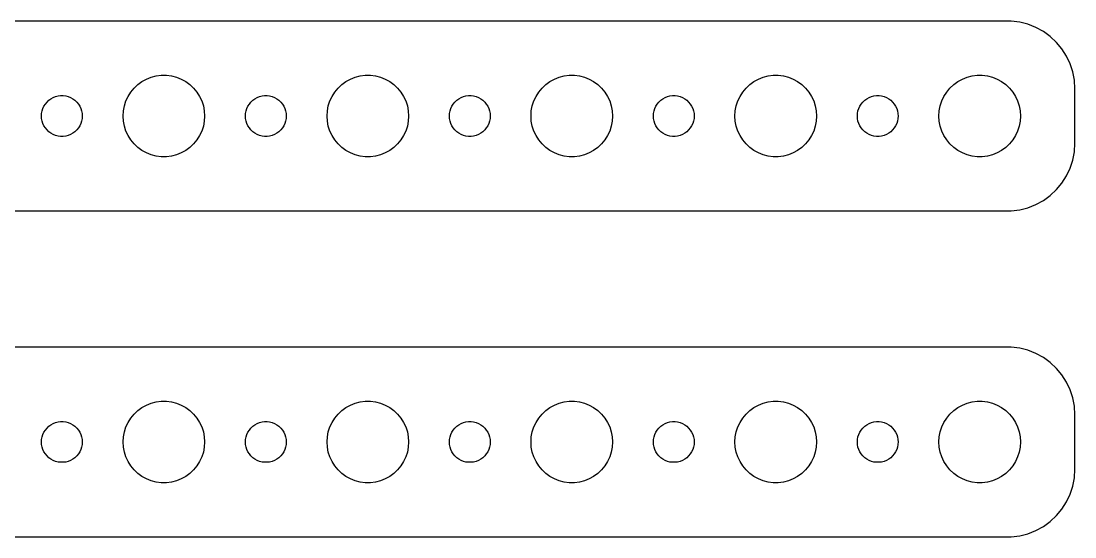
# Model space of a CAD drawing. Header units: metres. Extents: x -150 to 150, y 65 to 151.
# Drawn here: x 72 to 149.5, y 65 to 103 of the extents above; entities that cross this region are included whole.
import ezdxf

# ---------------------------------------------------------------- set-up
doc = ezdxf.new("R2010")
doc.units = ezdxf.units.M

msp = doc.modelspace()

# ---------------------------------------------------------------- linework, layer by layer
for p, q in [((144.814, 102.99), (-144.814, 102.99)), ((145.437, 102.911), (144.814, 102.99)), ((146.045, 102.755), (145.437, 102.911)), ((146.629, 102.524), (146.045, 102.755)), ((147.179, 102.222), (146.629, 102.524)), ((147.687, 101.853), (147.179, 102.222)), ((148.145, 101.423), (147.687, 101.853)), ((148.545, 100.939), (148.145, 101.423)), ((148.882, 100.409), (148.545, 100.939)), ((149.149, 99.8406), (148.882, 100.409)), ((149.343, 99.2434), (149.149, 99.8406)), ((149.461, 98.6267), (149.343, 99.2434)), ((80.5877, 98.3115), (80.8925, 98.533)), ((80.8925, 98.533), (81.2227, 98.7145)), ((81.2227, 98.7145), (81.573, 98.8532)), ((81.573, 98.8532), (81.9379, 98.9469)), ((81.9379, 98.9469), (82.3116, 98.9941)), ((82.3116, 98.9941), (82.6884, 98.9941)), ((82.6884, 98.9941), (83.0621, 98.9469)), ((83.0621, 98.9469), (83.427, 98.8532)), ((83.427, 98.8532), (83.7773, 98.7145)), ((83.7773, 98.7145), (84.1075, 98.533)), ((84.1075, 98.533), (84.4123, 98.3115)), ((95.5877, 98.3115), (95.8925, 98.533)), ((95.8925, 98.533), (96.2227, 98.7145)), ((96.2227, 98.7145), (96.573, 98.8532)), ((96.573, 98.8532), (96.9379, 98.9469)), ((96.9379, 98.9469), (97.3116, 98.9941)), ((97.3116, 98.9941), (97.6884, 98.9941)), ((97.6884, 98.9941), (98.0621, 98.9469)), ((98.0621, 98.9469), (98.427, 98.8532)), ((98.427, 98.8532), (98.7773, 98.7145)), ((98.7773, 98.7145), (99.1075, 98.533)), ((99.1075, 98.533), (99.4123, 98.3115)), ((110.588, 98.3115), (110.893, 98.533)), ((110.893, 98.533), (111.223, 98.7145)), ((111.223, 98.7145), (111.573, 98.8532)), ((111.573, 98.8532), (111.938, 98.9469)), ((111.938, 98.9469), (112.312, 98.9941)), ((112.312, 98.9941), (112.688, 98.9941)), ((112.688, 98.9941), (113.062, 98.9469)), ((113.062, 98.9469), (113.427, 98.8532)), ((113.427, 98.8532), (113.777, 98.7145)), ((113.777, 98.7145), (114.107, 98.533)), ((114.107, 98.533), (114.412, 98.3115)), ((125.588, 98.3115), (125.893, 98.533)), ((125.893, 98.533), (126.223, 98.7145)), ((126.223, 98.7145), (126.573, 98.8532)), ((126.573, 98.8532), (126.938, 98.9469)), ((126.938, 98.9469), (127.312, 98.9941)), ((127.312, 98.9941), (127.688, 98.9941)), ((127.688, 98.9941), (128.062, 98.9469)), ((128.062, 98.9469), (128.427, 98.8532)), ((128.427, 98.8532), (128.777, 98.7145)), ((128.777, 98.7145), (129.107, 98.533)), ((129.107, 98.533), (129.412, 98.3115)), ((140.588, 98.3115), (140.893, 98.533)), ((140.893, 98.533), (141.223, 98.7145)), ((141.223, 98.7145), (141.573, 98.8532)), ((141.573, 98.8532), (141.938, 98.9469)), ((141.938, 98.9469), (142.312, 98.9941)), ((142.312, 98.9941), (142.688, 98.9941)), ((142.688, 98.9941), (143.062, 98.9469)), ((143.062, 98.9469), (143.427, 98.8532)), ((143.427, 98.8532), (143.777, 98.7145)), ((143.777, 98.7145), (144.107, 98.533)), ((144.107, 98.533), (144.412, 98.3115)), ((149.5, 98), (149.461, 98.6267)), ((79.8711, 97.4453), (80.073, 97.7634)), ((80.073, 97.7634), (80.3131, 98.0536)), ((80.3131, 98.0536), (80.5877, 98.3115)), ((84.4123, 98.3115), (84.6869, 98.0536)), ((84.6869, 98.0536), (84.927, 97.7634)), ((84.927, 97.7634), (85.1289, 97.4453)), ((94.8711, 97.4453), (95.073, 97.7634)), ((95.073, 97.7634), (95.3131, 98.0536)), ((95.3131, 98.0536), (95.5877, 98.3115)), ((99.4123, 98.3115), (99.6869, 98.0536)), ((99.6869, 98.0536), (99.927, 97.7634)), ((99.927, 97.7634), (100.129, 97.4453)), ((109.871, 97.4453), (110.073, 97.7634)), ((110.073, 97.7634), (110.313, 98.0536)), ((110.313, 98.0536), (110.588, 98.3115)), ((114.412, 98.3115), (114.687, 98.0536)), ((114.687, 98.0536), (114.927, 97.7634)), ((114.927, 97.7634), (115.129, 97.4453)), ((124.871, 97.4453), (125.073, 97.7634)), ((125.073, 97.7634), (125.313, 98.0536)), ((125.313, 98.0536), (125.588, 98.3115)), ((129.412, 98.3115), (129.687, 98.0536)), ((129.687, 98.0536), (129.927, 97.7634)), ((129.927, 97.7634), (130.129, 97.4453)), ((139.871, 97.4453), (140.073, 97.7634)), ((140.073, 97.7634), (140.313, 98.0536)), ((140.313, 98.0536), (140.588, 98.3115)), ((144.412, 98.3115), (144.687, 98.0536)), ((144.687, 98.0536), (144.927, 97.7634)), ((144.927, 97.7634), (145.129, 97.4453)), ((149.5, 94), (149.5, 98)), ((73.6855, 96.7226), (73.7865, 96.8817)), ((73.7865, 96.8817), (73.9065, 97.0268)), ((73.9065, 97.0268), (74.0439, 97.1558)), ((74.0439, 97.1558), (74.1963, 97.2665)), ((74.1963, 97.2665), (74.3613, 97.3572)), ((74.3613, 97.3572), (74.5365, 97.4266)), ((74.5365, 97.4266), (74.7189, 97.4734)), ((74.7189, 97.4734), (74.9058, 97.497)), ((74.9058, 97.497), (75.0942, 97.497)), ((75.0942, 97.497), (75.2811, 97.4734)), ((75.2811, 97.4734), (75.4635, 97.4266)), ((75.4635, 97.4266), (75.6387, 97.3572)), ((75.6387, 97.3572), (75.8037, 97.2665)), ((75.8037, 97.2665), (75.9561, 97.1558)), ((75.9561, 97.1558), (76.0934, 97.0268)), ((76.0934, 97.0268), (76.2135, 96.8817)), ((76.2135, 96.8817), (76.3145, 96.7226)), ((79.5943, 96.7461), (79.7107, 97.1044)), ((79.7107, 97.1044), (79.8711, 97.4453)), ((85.1289, 97.4453), (85.2893, 97.1044)), ((85.2893, 97.1044), (85.4057, 96.7461)), ((88.6855, 96.7226), (88.7865, 96.8817)), ((88.7865, 96.8817), (88.9065, 97.0268)), ((88.9065, 97.0268), (89.0439, 97.1558)), ((89.0439, 97.1558), (89.1963, 97.2665)), ((89.1963, 97.2665), (89.3613, 97.3572)), ((89.3613, 97.3572), (89.5365, 97.4266)), ((89.5365, 97.4266), (89.7189, 97.4734)), ((89.7189, 97.4734), (89.9058, 97.497)), ((89.9058, 97.497), (90.0942, 97.497)), ((90.0942, 97.497), (90.2811, 97.4734)), ((90.2811, 97.4734), (90.4635, 97.4266)), ((90.4635, 97.4266), (90.6387, 97.3572)), ((90.6387, 97.3572), (90.8037, 97.2665)), ((90.8037, 97.2665), (90.9561, 97.1558)), ((90.9561, 97.1558), (91.0934, 97.0268)), ((91.0934, 97.0268), (91.2135, 96.8817)), ((91.2135, 96.8817), (91.3145, 96.7226)), ((94.5943, 96.7461), (94.7107, 97.1044)), ((94.7107, 97.1044), (94.8711, 97.4453)), ((100.129, 97.4453), (100.289, 97.1044)), ((100.289, 97.1044), (100.406, 96.7461)), ((103.686, 96.7226), (103.786, 96.8817)), ((103.786, 96.8817), (103.907, 97.0268)), ((103.907, 97.0268), (104.044, 97.1558)), ((104.044, 97.1558), (104.196, 97.2665)), ((104.196, 97.2665), (104.361, 97.3572)), ((104.361, 97.3572), (104.536, 97.4266)), ((104.536, 97.4266), (104.719, 97.4734)), ((104.719, 97.4734), (104.906, 97.497)), ((104.906, 97.497), (105.094, 97.497)), ((105.094, 97.497), (105.281, 97.4734)), ((105.281, 97.4734), (105.464, 97.4266)), ((105.464, 97.4266), (105.639, 97.3572)), ((105.639, 97.3572), (105.804, 97.2665)), ((105.804, 97.2665), (105.956, 97.1558)), ((105.956, 97.1558), (106.093, 97.0268)), ((106.093, 97.0268), (106.214, 96.8817)), ((106.214, 96.8817), (106.314, 96.7226)), ((109.594, 96.7461), (109.711, 97.1044)), ((109.711, 97.1044), (109.871, 97.4453)), ((115.129, 97.4453), (115.289, 97.1044)), ((115.289, 97.1044), (115.406, 96.7461)), ((118.686, 96.7226), (118.786, 96.8817)), ((118.786, 96.8817), (118.907, 97.0268)), ((118.907, 97.0268), (119.044, 97.1558)), ((119.044, 97.1558), (119.196, 97.2665)), ((119.196, 97.2665), (119.361, 97.3572)), ((119.361, 97.3572), (119.536, 97.4266)), ((119.536, 97.4266), (119.719, 97.4734)), ((119.719, 97.4734), (119.906, 97.497)), ((119.906, 97.497), (120.094, 97.497)), ((120.094, 97.497), (120.281, 97.4734)), ((120.281, 97.4734), (120.464, 97.4266)), ((120.464, 97.4266), (120.639, 97.3572)), ((120.639, 97.3572), (120.804, 97.2665)), ((120.804, 97.2665), (120.956, 97.1558)), ((120.956, 97.1558), (121.093, 97.0268)), ((121.093, 97.0268), (121.214, 96.8817)), ((121.214, 96.8817), (121.314, 96.7226)), ((124.594, 96.7461), (124.711, 97.1044)), ((124.711, 97.1044), (124.871, 97.4453)), ((130.129, 97.4453), (130.289, 97.1044)), ((130.289, 97.1044), (130.406, 96.7461)), ((133.686, 96.7226), (133.786, 96.8817)), ((133.786, 96.8817), (133.907, 97.0268)), ((133.907, 97.0268), (134.044, 97.1558)), ((134.044, 97.1558), (134.196, 97.2665)), ((134.196, 97.2665), (134.361, 97.3572)), ((134.361, 97.3572), (134.536, 97.4266)), ((134.536, 97.4266), (134.719, 97.4734)), ((134.719, 97.4734), (134.906, 97.497)), ((134.906, 97.497), (135.094, 97.497)), ((135.094, 97.497), (135.281, 97.4734)), ((135.281, 97.4734), (135.464, 97.4266)), ((135.464, 97.4266), (135.639, 97.3572)), ((135.639, 97.3572), (135.804, 97.2665)), ((135.804, 97.2665), (135.956, 97.1558)), ((135.956, 97.1558), (136.093, 97.0268)), ((136.093, 97.0268), (136.214, 96.8817)), ((136.214, 96.8817), (136.314, 96.7226)), ((139.594, 96.7461), (139.711, 97.1044)), ((139.711, 97.1044), (139.871, 97.4453)), ((145.129, 97.4453), (145.289, 97.1044)), ((145.289, 97.1044), (145.406, 96.7461)), ((73.5, 96), (73.5118, 96.188)), ((73.5118, 96.188), (73.5471, 96.373)), ((73.5471, 96.373), (73.6053, 96.5522)), ((73.6053, 96.5522), (73.6855, 96.7226)), ((76.3145, 96.7226), (76.3947, 96.5522)), ((76.3947, 96.5522), (76.4529, 96.373)), ((76.4529, 96.373), (76.4882, 96.188)), ((76.4882, 96.188), (76.5, 96)), ((79.5, 96), (79.5237, 96.376)), ((79.5237, 96.376), (79.5943, 96.7461)), ((85.4057, 96.7461), (85.4763, 96.376)), ((85.4763, 96.376), (85.5, 96)), ((88.5, 96), (88.5118, 96.188)), ((88.5118, 96.188), (88.5471, 96.373)), ((88.5471, 96.373), (88.6053, 96.5522)), ((88.6053, 96.5522), (88.6855, 96.7226)), ((91.3145, 96.7226), (91.3947, 96.5522)), ((91.3947, 96.5522), (91.4529, 96.373)), ((91.4529, 96.373), (91.4882, 96.188)), ((91.4882, 96.188), (91.5, 96)), ((94.5, 96), (94.5237, 96.376)), ((94.5237, 96.376), (94.5943, 96.7461)), ((100.406, 96.7461), (100.476, 96.376)), ((100.476, 96.376), (100.5, 96)), ((103.5, 96), (103.512, 96.188)), ((103.512, 96.188), (103.547, 96.373)), ((103.547, 96.373), (103.605, 96.5522)), ((103.605, 96.5522), (103.686, 96.7226)), ((106.314, 96.7226), (106.395, 96.5522)), ((106.395, 96.5522), (106.453, 96.373)), ((106.453, 96.373), (106.488, 96.188)), ((106.488, 96.188), (106.5, 96)), ((109.5, 96), (109.524, 96.376)), ((109.524, 96.376), (109.594, 96.7461)), ((115.406, 96.7461), (115.476, 96.376)), ((115.476, 96.376), (115.5, 96)), ((118.5, 96), (118.512, 96.188)), ((118.512, 96.188), (118.547, 96.373)), ((118.547, 96.373), (118.605, 96.5522)), ((118.605, 96.5522), (118.686, 96.7226)), ((121.314, 96.7226), (121.395, 96.5522)), ((121.395, 96.5522), (121.453, 96.373)), ((121.453, 96.373), (121.488, 96.188)), ((121.488, 96.188), (121.5, 96)), ((124.5, 96), (124.524, 96.376)), ((124.524, 96.376), (124.594, 96.7461)), ((130.406, 96.7461), (130.476, 96.376)), ((130.476, 96.376), (130.5, 96)), ((133.5, 96), (133.512, 96.188)), ((133.512, 96.188), (133.547, 96.373)), ((133.547, 96.373), (133.605, 96.5522)), ((133.605, 96.5522), (133.686, 96.7226)), ((136.314, 96.7226), (136.395, 96.5522)), ((136.395, 96.5522), (136.453, 96.373)), ((136.453, 96.373), (136.488, 96.188)), ((136.488, 96.188), (136.5, 96)), ((139.5, 96), (139.524, 96.376)), ((139.524, 96.376), (139.594, 96.7461)), ((145.406, 96.7461), (145.476, 96.376)), ((145.476, 96.376), (145.5, 96)), ((73.5118, 95.812), (73.5, 96)), ((73.5471, 95.627), (73.5118, 95.812)), ((73.6053, 95.4478), (73.5471, 95.627)), ((73.6855, 95.2774), (73.6053, 95.4478)), ((76.3947, 95.4478), (76.3145, 95.2774)), ((76.4529, 95.627), (76.3947, 95.4478)), ((76.4882, 95.812), (76.4529, 95.627)), ((76.5, 96), (76.4882, 95.812)), ((79.5237, 95.624), (79.5, 96)), ((79.5943, 95.2539), (79.5237, 95.624)), ((85.4763, 95.624), (85.4057, 95.2539)), ((85.5, 96), (85.4763, 95.624)), ((88.5118, 95.812), (88.5, 96)), ((88.5471, 95.627), (88.5118, 95.812)), ((88.6053, 95.4478), (88.5471, 95.627)), ((88.6855, 95.2774), (88.6053, 95.4478)), ((91.3947, 95.4478), (91.3145, 95.2774)), ((91.4529, 95.627), (91.3947, 95.4478)), ((91.4882, 95.812), (91.4529, 95.627)), ((91.5, 96), (91.4882, 95.812)), ((94.5237, 95.624), (94.5, 96)), ((94.5943, 95.2539), (94.5237, 95.624)), ((100.476, 95.624), (100.406, 95.2539)), ((100.5, 96), (100.476, 95.624)), ((103.512, 95.812), (103.5, 96)), ((103.547, 95.627), (103.512, 95.812)), ((103.605, 95.4478), (103.547, 95.627)), ((103.686, 95.2774), (103.605, 95.4478)), ((106.395, 95.4478), (106.314, 95.2774)), ((106.453, 95.627), (106.395, 95.4478)), ((106.488, 95.812), (106.453, 95.627)), ((106.5, 96), (106.488, 95.812)), ((109.524, 95.624), (109.5, 96)), ((109.594, 95.2539), (109.524, 95.624)), ((115.476, 95.624), (115.406, 95.2539)), ((115.5, 96), (115.476, 95.624)), ((118.512, 95.812), (118.5, 96)), ((118.547, 95.627), (118.512, 95.812)), ((118.605, 95.4478), (118.547, 95.627)), ((118.686, 95.2774), (118.605, 95.4478)), ((121.395, 95.4478), (121.314, 95.2774)), ((121.453, 95.627), (121.395, 95.4478)), ((121.488, 95.812), (121.453, 95.627)), ((121.5, 96), (121.488, 95.812)), ((124.524, 95.624), (124.5, 96)), ((124.594, 95.2539), (124.524, 95.624)), ((130.476, 95.624), (130.406, 95.2539)), ((130.5, 96), (130.476, 95.624)), ((133.512, 95.812), (133.5, 96)), ((133.547, 95.627), (133.512, 95.812)), ((133.605, 95.4478), (133.547, 95.627)), ((133.686, 95.2774), (133.605, 95.4478)), ((136.395, 95.4478), (136.314, 95.2774)), ((136.453, 95.627), (136.395, 95.4478)), ((136.488, 95.812), (136.453, 95.627)), ((136.5, 96), (136.488, 95.812)), ((139.524, 95.624), (139.5, 96)), ((139.594, 95.2539), (139.524, 95.624)), ((145.476, 95.624), (145.406, 95.2539)), ((145.5, 96), (145.476, 95.624)), ((73.7865, 95.1183), (73.6855, 95.2774)), ((73.9065, 94.9732), (73.7865, 95.1183)), ((74.0439, 94.8442), (73.9065, 94.9732)), ((74.1963, 94.7335), (74.0439, 94.8442)), ((74.3613, 94.6428), (74.1963, 94.7335)), ((74.5365, 94.5734), (74.3613, 94.6428)), ((74.7189, 94.5266), (74.5365, 94.5734)), ((75.4635, 94.5734), (75.2811, 94.5266)), ((75.6387, 94.6428), (75.4635, 94.5734)), ((75.8037, 94.7335), (75.6387, 94.6428)), ((75.9561, 94.8442), (75.8037, 94.7335)), ((76.0934, 94.9732), (75.9561, 94.8442)), ((76.2135, 95.1183), (76.0934, 94.9732)), ((76.3145, 95.2774), (76.2135, 95.1183)), ((79.7107, 94.8956), (79.5943, 95.2539)), ((79.8711, 94.5547), (79.7107, 94.8956)), ((80.073, 94.2366), (79.8711, 94.5547)), ((85.1289, 94.5547), (84.927, 94.2366)), ((85.2893, 94.8956), (85.1289, 94.5547)), ((85.4057, 95.2539), (85.2893, 94.8956)), ((88.7865, 95.1183), (88.6855, 95.2774)), ((88.9065, 94.9732), (88.7865, 95.1183)), ((89.0439, 94.8442), (88.9065, 94.9732)), ((89.1963, 94.7335), (89.0439, 94.8442)), ((89.3613, 94.6428), (89.1963, 94.7335)), ((89.5365, 94.5734), (89.3613, 94.6428)), ((89.7189, 94.5266), (89.5365, 94.5734)), ((90.4635, 94.5734), (90.2811, 94.5266)), ((90.6387, 94.6428), (90.4635, 94.5734)), ((90.8037, 94.7335), (90.6387, 94.6428)), ((90.9561, 94.8442), (90.8037, 94.7335)), ((91.0934, 94.9732), (90.9561, 94.8442)), ((91.2135, 95.1183), (91.0934, 94.9732)), ((91.3145, 95.2774), (91.2135, 95.1183)), ((94.7107, 94.8956), (94.5943, 95.2539)), ((94.8711, 94.5547), (94.7107, 94.8956)), ((95.073, 94.2366), (94.8711, 94.5547)), ((100.129, 94.5547), (99.927, 94.2366)), ((100.289, 94.8956), (100.129, 94.5547)), ((100.406, 95.2539), (100.289, 94.8956)), ((103.786, 95.1183), (103.686, 95.2774)), ((103.907, 94.9732), (103.786, 95.1183)), ((104.044, 94.8442), (103.907, 94.9732)), ((104.196, 94.7335), (104.044, 94.8442)), ((104.361, 94.6428), (104.196, 94.7335)), ((104.536, 94.5734), (104.361, 94.6428)), ((104.719, 94.5266), (104.536, 94.5734)), ((105.464, 94.5734), (105.281, 94.5266)), ((105.639, 94.6428), (105.464, 94.5734)), ((105.804, 94.7335), (105.639, 94.6428)), ((105.956, 94.8442), (105.804, 94.7335)), ((106.093, 94.9732), (105.956, 94.8442)), ((106.214, 95.1183), (106.093, 94.9732)), ((106.314, 95.2774), (106.214, 95.1183)), ((109.711, 94.8956), (109.594, 95.2539)), ((109.871, 94.5547), (109.711, 94.8956)), ((110.073, 94.2366), (109.871, 94.5547)), ((115.129, 94.5547), (114.927, 94.2366)), ((115.289, 94.8956), (115.129, 94.5547)), ((115.406, 95.2539), (115.289, 94.8956)), ((118.786, 95.1183), (118.686, 95.2774)), ((118.907, 94.9732), (118.786, 95.1183)), ((119.044, 94.8442), (118.907, 94.9732)), ((119.196, 94.7335), (119.044, 94.8442)), ((119.361, 94.6428), (119.196, 94.7335)), ((119.536, 94.5734), (119.361, 94.6428)), ((119.719, 94.5266), (119.536, 94.5734)), ((120.464, 94.5734), (120.281, 94.5266)), ((120.639, 94.6428), (120.464, 94.5734)), ((120.804, 94.7335), (120.639, 94.6428)), ((120.956, 94.8442), (120.804, 94.7335)), ((121.093, 94.9732), (120.956, 94.8442)), ((121.214, 95.1183), (121.093, 94.9732)), ((121.314, 95.2774), (121.214, 95.1183)), ((124.711, 94.8956), (124.594, 95.2539)), ((124.871, 94.5547), (124.711, 94.8956)), ((125.073, 94.2366), (124.871, 94.5547)), ((130.129, 94.5547), (129.927, 94.2366)), ((130.289, 94.8956), (130.129, 94.5547)), ((130.406, 95.2539), (130.289, 94.8956)), ((133.786, 95.1183), (133.686, 95.2774)), ((133.907, 94.9732), (133.786, 95.1183)), ((134.044, 94.8442), (133.907, 94.9732)), ((134.196, 94.7335), (134.044, 94.8442)), ((134.361, 94.6428), (134.196, 94.7335)), ((134.536, 94.5734), (134.361, 94.6428)), ((134.719, 94.5266), (134.536, 94.5734)), ((135.464, 94.5734), (135.281, 94.5266)), ((135.639, 94.6428), (135.464, 94.5734)), ((135.804, 94.7335), (135.639, 94.6428)), ((135.956, 94.8442), (135.804, 94.7335)), ((136.093, 94.9732), (135.956, 94.8442)), ((136.214, 95.1183), (136.093, 94.9732)), ((136.314, 95.2774), (136.214, 95.1183)), ((139.711, 94.8956), (139.594, 95.2539)), ((139.871, 94.5547), (139.711, 94.8956)), ((140.073, 94.2366), (139.871, 94.5547)), ((145.129, 94.5547), (144.927, 94.2366)), ((145.289, 94.8956), (145.129, 94.5547)), ((145.406, 95.2539), (145.289, 94.8956)), ((74.9058, 94.503), (74.7189, 94.5266)), ((75.0942, 94.503), (74.9058, 94.503)), ((75.2811, 94.5266), (75.0942, 94.503)), ((80.3131, 93.9464), (80.073, 94.2366)), ((80.5877, 93.6885), (80.3131, 93.9464)), ((84.6869, 93.9464), (84.4123, 93.6885)), ((84.927, 94.2366), (84.6869, 93.9464)), ((89.9058, 94.503), (89.7189, 94.5266)), ((90.0942, 94.503), (89.9058, 94.503)), ((90.2811, 94.5266), (90.0942, 94.503)), ((95.3131, 93.9464), (95.073, 94.2366)), ((95.5877, 93.6885), (95.3131, 93.9464)), ((99.6869, 93.9464), (99.4123, 93.6885)), ((99.927, 94.2366), (99.6869, 93.9464)), ((104.906, 94.503), (104.719, 94.5266)), ((105.094, 94.503), (104.906, 94.503)), ((105.281, 94.5266), (105.094, 94.503)), ((110.313, 93.9464), (110.073, 94.2366)), ((110.588, 93.6885), (110.313, 93.9464)), ((114.687, 93.9464), (114.412, 93.6885)), ((114.927, 94.2366), (114.687, 93.9464)), ((119.906, 94.503), (119.719, 94.5266)), ((120.094, 94.503), (119.906, 94.503)), ((120.281, 94.5266), (120.094, 94.503)), ((125.313, 93.9464), (125.073, 94.2366)), ((125.588, 93.6885), (125.313, 93.9464)), ((129.687, 93.9464), (129.412, 93.6885)), ((129.927, 94.2366), (129.687, 93.9464)), ((134.906, 94.503), (134.719, 94.5266)), ((135.094, 94.503), (134.906, 94.503)), ((135.281, 94.5266), (135.094, 94.503)), ((140.313, 93.9464), (140.073, 94.2366)), ((140.588, 93.6885), (140.313, 93.9464)), ((144.687, 93.9464), (144.412, 93.6885)), ((144.927, 94.2366), (144.687, 93.9464)), ((149.461, 93.3733), (149.5, 94)), ((80.8925, 93.467), (80.5877, 93.6885)), ((81.2227, 93.2855), (80.8925, 93.467)), ((81.573, 93.1468), (81.2227, 93.2855)), ((81.9379, 93.0531), (81.573, 93.1468)), ((82.3116, 93.0059), (81.9379, 93.0531)), ((82.6884, 93.0059), (82.3116, 93.0059)), ((83.0621, 93.0531), (82.6884, 93.0059)), ((83.427, 93.1468), (83.0621, 93.0531)), ((83.7773, 93.2855), (83.427, 93.1468)), ((84.1075, 93.467), (83.7773, 93.2855)), ((84.4123, 93.6885), (84.1075, 93.467)), ((95.8925, 93.467), (95.5877, 93.6885)), ((96.2227, 93.2855), (95.8925, 93.467)), ((96.573, 93.1468), (96.2227, 93.2855)), ((96.9379, 93.0531), (96.573, 93.1468)), ((97.3116, 93.0059), (96.9379, 93.0531)), ((97.6884, 93.0059), (97.3116, 93.0059)), ((98.0621, 93.0531), (97.6884, 93.0059)), ((98.427, 93.1468), (98.0621, 93.0531)), ((98.7773, 93.2855), (98.427, 93.1468)), ((99.1075, 93.467), (98.7773, 93.2855)), ((99.4123, 93.6885), (99.1075, 93.467)), ((110.893, 93.467), (110.588, 93.6885)), ((111.223, 93.2855), (110.893, 93.467)), ((111.573, 93.1468), (111.223, 93.2855)), ((111.938, 93.0531), (111.573, 93.1468)), ((112.312, 93.0059), (111.938, 93.0531)), ((112.688, 93.0059), (112.312, 93.0059)), ((113.062, 93.0531), (112.688, 93.0059)), ((113.427, 93.1468), (113.062, 93.0531)), ((113.777, 93.2855), (113.427, 93.1468)), ((114.107, 93.467), (113.777, 93.2855)), ((114.412, 93.6885), (114.107, 93.467)), ((125.893, 93.467), (125.588, 93.6885)), ((126.223, 93.2855), (125.893, 93.467)), ((126.573, 93.1468), (126.223, 93.2855)), ((126.938, 93.0531), (126.573, 93.1468)), ((127.312, 93.0059), (126.938, 93.0531)), ((127.688, 93.0059), (127.312, 93.0059)), ((128.062, 93.0531), (127.688, 93.0059)), ((128.427, 93.1468), (128.062, 93.0531)), ((128.777, 93.2855), (128.427, 93.1468)), ((129.107, 93.467), (128.777, 93.2855)), ((129.412, 93.6885), (129.107, 93.467)), ((140.893, 93.467), (140.588, 93.6885)), ((141.223, 93.2855), (140.893, 93.467)), ((141.573, 93.1468), (141.223, 93.2855)), ((141.938, 93.0531), (141.573, 93.1468)), ((142.312, 93.0059), (141.938, 93.0531)), ((142.688, 93.0059), (142.312, 93.0059)), ((143.062, 93.0531), (142.688, 93.0059)), ((143.427, 93.1468), (143.062, 93.0531)), ((143.777, 93.2855), (143.427, 93.1468)), ((144.107, 93.467), (143.777, 93.2855)), ((144.412, 93.6885), (144.107, 93.467)), ((149.343, 92.7566), (149.461, 93.3733)), ((149.149, 92.1594), (149.343, 92.7566)), ((148.545, 91.0611), (148.882, 91.5912)), ((148.882, 91.5912), (149.149, 92.1594)), ((148.145, 90.5773), (148.545, 91.0611)), ((147.179, 89.7784), (147.687, 90.1474)), ((147.687, 90.1474), (148.145, 90.5773)), ((145.437, 89.0886), (146.045, 89.2447)), ((146.045, 89.2447), (146.629, 89.4759)), ((146.629, 89.4759), (147.179, 89.7784)), ((-144.814, 89.0099), (144.814, 89.0099)), ((144.814, 89.0099), (145.437, 89.0886)), ((144.814, 78.9901), (-144.814, 78.9901)), ((145.437, 78.9114), (144.814, 78.9901)), ((146.045, 78.7553), (145.437, 78.9114)), ((146.629, 78.5241), (146.045, 78.7553)), ((147.179, 78.2216), (146.629, 78.5241)), ((147.687, 77.8526), (147.179, 78.2216)), ((148.145, 77.4227), (147.687, 77.8526)), ((148.545, 76.9389), (148.145, 77.4227)), ((148.882, 76.4088), (148.545, 76.9389)), ((149.149, 75.8406), (148.882, 76.4088)), ((149.343, 75.2434), (149.149, 75.8406)), ((149.461, 74.6267), (149.343, 75.2434)), ((80.5877, 74.3115), (80.8925, 74.533)), ((80.8925, 74.533), (81.2227, 74.7145)), ((81.2227, 74.7145), (81.573, 74.8532)), ((81.573, 74.8532), (81.9379, 74.9469)), ((81.9379, 74.9469), (82.3116, 74.9941)), ((82.3116, 74.9941), (82.6884, 74.9941)), ((82.6884, 74.9941), (83.0621, 74.9469)), ((83.0621, 74.9469), (83.427, 74.8532)), ((83.427, 74.8532), (83.7773, 74.7145)), ((83.7773, 74.7145), (84.1075, 74.533)), ((84.1075, 74.533), (84.4123, 74.3115)), ((95.5877, 74.3115), (95.8925, 74.533)), ((95.8925, 74.533), (96.2227, 74.7145)), ((96.2227, 74.7145), (96.573, 74.8532)), ((96.573, 74.8532), (96.9379, 74.9469)), ((96.9379, 74.9469), (97.3116, 74.9941)), ((97.3116, 74.9941), (97.6884, 74.9941)), ((97.6884, 74.9941), (98.0621, 74.9469)), ((98.0621, 74.9469), (98.427, 74.8532)), ((98.427, 74.8532), (98.7773, 74.7145)), ((98.7773, 74.7145), (99.1075, 74.533)), ((99.1075, 74.533), (99.4123, 74.3115)), ((110.588, 74.3115), (110.893, 74.533)), ((110.893, 74.533), (111.223, 74.7145)), ((111.223, 74.7145), (111.573, 74.8532)), ((111.573, 74.8532), (111.938, 74.9469)), ((111.938, 74.9469), (112.312, 74.9941)), ((112.312, 74.9941), (112.688, 74.9941)), ((112.688, 74.9941), (113.062, 74.9469)), ((113.062, 74.9469), (113.427, 74.8532)), ((113.427, 74.8532), (113.777, 74.7145)), ((113.777, 74.7145), (114.107, 74.533)), ((114.107, 74.533), (114.412, 74.3115)), ((125.588, 74.3115), (125.893, 74.533)), ((125.893, 74.533), (126.223, 74.7145)), ((126.223, 74.7145), (126.573, 74.8532)), ((126.573, 74.8532), (126.938, 74.9469)), ((126.938, 74.9469), (127.312, 74.9941)), ((127.312, 74.9941), (127.688, 74.9941)), ((127.688, 74.9941), (128.062, 74.9469)), ((128.062, 74.9469), (128.427, 74.8532)), ((128.427, 74.8532), (128.777, 74.7145)), ((128.777, 74.7145), (129.107, 74.533)), ((129.107, 74.533), (129.412, 74.3115)), ((140.588, 74.3115), (140.893, 74.533)), ((140.893, 74.533), (141.223, 74.7145)), ((141.223, 74.7145), (141.573, 74.8532)), ((141.573, 74.8532), (141.938, 74.9469)), ((141.938, 74.9469), (142.312, 74.9941)), ((142.312, 74.9941), (142.688, 74.9941)), ((142.688, 74.9941), (143.062, 74.9469)), ((143.062, 74.9469), (143.427, 74.8532)), ((143.427, 74.8532), (143.777, 74.7145)), ((143.777, 74.7145), (144.107, 74.533)), ((144.107, 74.533), (144.412, 74.3115)), ((149.5, 74), (149.461, 74.6267)), ((79.8711, 73.4453), (80.073, 73.7634)), ((80.073, 73.7634), (80.3131, 74.0536)), ((80.3131, 74.0536), (80.5877, 74.3115)), ((84.4123, 74.3115), (84.6869, 74.0536)), ((84.6869, 74.0536), (84.927, 73.7634)), ((84.927, 73.7634), (85.1289, 73.4453)), ((94.8711, 73.4453), (95.073, 73.7634)), ((95.073, 73.7634), (95.3131, 74.0536)), ((95.3131, 74.0536), (95.5877, 74.3115)), ((99.4123, 74.3115), (99.6869, 74.0536)), ((99.6869, 74.0536), (99.927, 73.7634)), ((99.927, 73.7634), (100.129, 73.4453)), ((109.871, 73.4453), (110.073, 73.7634)), ((110.073, 73.7634), (110.313, 74.0536)), ((110.313, 74.0536), (110.588, 74.3115)), ((114.412, 74.3115), (114.687, 74.0536)), ((114.687, 74.0536), (114.927, 73.7634)), ((114.927, 73.7634), (115.129, 73.4453)), ((124.871, 73.4453), (125.073, 73.7634)), ((125.073, 73.7634), (125.313, 74.0536)), ((125.313, 74.0536), (125.588, 74.3115)), ((129.412, 74.3115), (129.687, 74.0536)), ((129.687, 74.0536), (129.927, 73.7634)), ((129.927, 73.7634), (130.129, 73.4453)), ((139.871, 73.4453), (140.073, 73.7634)), ((140.073, 73.7634), (140.313, 74.0536)), ((140.313, 74.0536), (140.588, 74.3115)), ((144.412, 74.3115), (144.687, 74.0536)), ((144.687, 74.0536), (144.927, 73.7634)), ((144.927, 73.7634), (145.129, 73.4453)), ((149.5, 70), (149.5, 74)), ((73.6855, 72.7226), (73.7865, 72.8817)), ((73.7865, 72.8817), (73.9065, 73.0268)), ((73.9065, 73.0268), (74.0439, 73.1558)), ((74.0439, 73.1558), (74.1963, 73.2665)), ((74.1963, 73.2665), (74.3613, 73.3572)), ((74.3613, 73.3572), (74.5365, 73.4266)), ((74.5365, 73.4266), (74.7189, 73.4734)), ((74.7189, 73.4734), (74.9058, 73.497)), ((74.9058, 73.497), (75.0942, 73.497)), ((75.0942, 73.497), (75.2811, 73.4734)), ((75.2811, 73.4734), (75.4635, 73.4266)), ((75.4635, 73.4266), (75.6387, 73.3572)), ((75.6387, 73.3572), (75.8037, 73.2665)), ((75.8037, 73.2665), (75.9561, 73.1558)), ((75.9561, 73.1558), (76.0934, 73.0268)), ((76.0934, 73.0268), (76.2135, 72.8817)), ((76.2135, 72.8817), (76.3145, 72.7226)), ((79.5943, 72.7461), (79.7107, 73.1044)), ((79.7107, 73.1044), (79.8711, 73.4453)), ((85.1289, 73.4453), (85.2893, 73.1044)), ((85.2893, 73.1044), (85.4057, 72.7461)), ((88.6855, 72.7226), (88.7865, 72.8817)), ((88.7865, 72.8817), (88.9065, 73.0268)), ((88.9065, 73.0268), (89.0439, 73.1558)), ((89.0439, 73.1558), (89.1963, 73.2665)), ((89.1963, 73.2665), (89.3613, 73.3572)), ((89.3613, 73.3572), (89.5365, 73.4266)), ((89.5365, 73.4266), (89.7189, 73.4734)), ((89.7189, 73.4734), (89.9058, 73.497)), ((89.9058, 73.497), (90.0942, 73.497)), ((90.0942, 73.497), (90.2811, 73.4734)), ((90.2811, 73.4734), (90.4635, 73.4266)), ((90.4635, 73.4266), (90.6387, 73.3572)), ((90.6387, 73.3572), (90.8037, 73.2665)), ((90.8037, 73.2665), (90.9561, 73.1558)), ((90.9561, 73.1558), (91.0934, 73.0268)), ((91.0934, 73.0268), (91.2135, 72.8817)), ((91.2135, 72.8817), (91.3145, 72.7226)), ((94.5943, 72.7461), (94.7107, 73.1044)), ((94.7107, 73.1044), (94.8711, 73.4453)), ((100.129, 73.4453), (100.289, 73.1044)), ((100.289, 73.1044), (100.406, 72.7461)), ((103.686, 72.7226), (103.786, 72.8817)), ((103.786, 72.8817), (103.907, 73.0268)), ((103.907, 73.0268), (104.044, 73.1558)), ((104.044, 73.1558), (104.196, 73.2665)), ((104.196, 73.2665), (104.361, 73.3572)), ((104.361, 73.3572), (104.536, 73.4266)), ((104.536, 73.4266), (104.719, 73.4734)), ((104.719, 73.4734), (104.906, 73.497)), ((104.906, 73.497), (105.094, 73.497)), ((105.094, 73.497), (105.281, 73.4734)), ((105.281, 73.4734), (105.464, 73.4266)), ((105.464, 73.4266), (105.639, 73.3572)), ((105.639, 73.3572), (105.804, 73.2665)), ((105.804, 73.2665), (105.956, 73.1558)), ((105.956, 73.1558), (106.093, 73.0268)), ((106.093, 73.0268), (106.214, 72.8817)), ((106.214, 72.8817), (106.314, 72.7226)), ((109.594, 72.7461), (109.711, 73.1044)), ((109.711, 73.1044), (109.871, 73.4453)), ((115.129, 73.4453), (115.289, 73.1044)), ((115.289, 73.1044), (115.406, 72.7461)), ((118.686, 72.7226), (118.786, 72.8817)), ((118.786, 72.8817), (118.907, 73.0268)), ((118.907, 73.0268), (119.044, 73.1558)), ((119.044, 73.1558), (119.196, 73.2665)), ((119.196, 73.2665), (119.361, 73.3572)), ((119.361, 73.3572), (119.536, 73.4266)), ((119.536, 73.4266), (119.719, 73.4734)), ((119.719, 73.4734), (119.906, 73.497)), ((119.906, 73.497), (120.094, 73.497)), ((120.094, 73.497), (120.281, 73.4734)), ((120.281, 73.4734), (120.464, 73.4266)), ((120.464, 73.4266), (120.639, 73.3572)), ((120.639, 73.3572), (120.804, 73.2665)), ((120.804, 73.2665), (120.956, 73.1558)), ((120.956, 73.1558), (121.093, 73.0268)), ((121.093, 73.0268), (121.214, 72.8817)), ((121.214, 72.8817), (121.314, 72.7226)), ((124.594, 72.7461), (124.711, 73.1044)), ((124.711, 73.1044), (124.871, 73.4453)), ((130.129, 73.4453), (130.289, 73.1044)), ((130.289, 73.1044), (130.406, 72.7461)), ((133.686, 72.7226), (133.786, 72.8817)), ((133.786, 72.8817), (133.907, 73.0268)), ((133.907, 73.0268), (134.044, 73.1558)), ((134.044, 73.1558), (134.196, 73.2665)), ((134.196, 73.2665), (134.361, 73.3572)), ((134.361, 73.3572), (134.536, 73.4266)), ((134.536, 73.4266), (134.719, 73.4734)), ((134.719, 73.4734), (134.906, 73.497)), ((134.906, 73.497), (135.094, 73.497)), ((135.094, 73.497), (135.281, 73.4734)), ((135.281, 73.4734), (135.464, 73.4266)), ((135.464, 73.4266), (135.639, 73.3572)), ((135.639, 73.3572), (135.804, 73.2665)), ((135.804, 73.2665), (135.956, 73.1558)), ((135.956, 73.1558), (136.093, 73.0268)), ((136.093, 73.0268), (136.214, 72.8817)), ((136.214, 72.8817), (136.314, 72.7226)), ((139.594, 72.7461), (139.711, 73.1044)), ((139.711, 73.1044), (139.871, 73.4453)), ((145.129, 73.4453), (145.289, 73.1044)), ((145.289, 73.1044), (145.406, 72.7461)), ((73.5, 72), (73.5118, 72.188)), ((73.5118, 72.188), (73.5471, 72.373)), ((73.5471, 72.373), (73.6053, 72.5522)), ((73.6053, 72.5522), (73.6855, 72.7226)), ((76.3145, 72.7226), (76.3947, 72.5522)), ((76.3947, 72.5522), (76.4529, 72.373)), ((76.4529, 72.373), (76.4882, 72.188)), ((76.4882, 72.188), (76.5, 72)), ((79.5, 72), (79.5237, 72.376)), ((79.5237, 72.376), (79.5943, 72.7461)), ((85.4057, 72.7461), (85.4763, 72.376)), ((85.4763, 72.376), (85.5, 72)), ((88.5, 72), (88.5118, 72.188)), ((88.5118, 72.188), (88.5471, 72.373)), ((88.5471, 72.373), (88.6053, 72.5522)), ((88.6053, 72.5522), (88.6855, 72.7226)), ((91.3145, 72.7226), (91.3947, 72.5522)), ((91.3947, 72.5522), (91.4529, 72.373)), ((91.4529, 72.373), (91.4882, 72.188)), ((91.4882, 72.188), (91.5, 72)), ((94.5, 72), (94.5237, 72.376)), ((94.5237, 72.376), (94.5943, 72.7461)), ((100.406, 72.7461), (100.476, 72.376)), ((100.476, 72.376), (100.5, 72)), ((103.5, 72), (103.512, 72.188)), ((103.512, 72.188), (103.547, 72.373)), ((103.547, 72.373), (103.605, 72.5522)), ((103.605, 72.5522), (103.686, 72.7226)), ((106.314, 72.7226), (106.395, 72.5522)), ((106.395, 72.5522), (106.453, 72.373)), ((106.453, 72.373), (106.488, 72.188)), ((106.488, 72.188), (106.5, 72)), ((109.5, 72), (109.524, 72.376)), ((109.524, 72.376), (109.594, 72.7461)), ((115.406, 72.7461), (115.476, 72.376)), ((115.476, 72.376), (115.5, 72)), ((118.5, 72), (118.512, 72.188)), ((118.512, 72.188), (118.547, 72.373)), ((118.547, 72.373), (118.605, 72.5522)), ((118.605, 72.5522), (118.686, 72.7226)), ((121.314, 72.7226), (121.395, 72.5522)), ((121.395, 72.5522), (121.453, 72.373)), ((121.453, 72.373), (121.488, 72.188)), ((121.488, 72.188), (121.5, 72)), ((124.5, 72), (124.524, 72.376)), ((124.524, 72.376), (124.594, 72.7461)), ((130.406, 72.7461), (130.476, 72.376)), ((130.476, 72.376), (130.5, 72)), ((133.5, 72), (133.512, 72.188)), ((133.512, 72.188), (133.547, 72.373)), ((133.547, 72.373), (133.605, 72.5522)), ((133.605, 72.5522), (133.686, 72.7226)), ((136.314, 72.7226), (136.395, 72.5522)), ((136.395, 72.5522), (136.453, 72.373)), ((136.453, 72.373), (136.488, 72.188)), ((136.488, 72.188), (136.5, 72)), ((139.5, 72), (139.524, 72.376)), ((139.524, 72.376), (139.594, 72.7461)), ((145.406, 72.7461), (145.476, 72.376)), ((145.476, 72.376), (145.5, 72)), ((73.5118, 71.812), (73.5, 72)), ((73.5471, 71.627), (73.5118, 71.812)), ((73.6053, 71.4478), (73.5471, 71.627)), ((73.6855, 71.2774), (73.6053, 71.4478)), ((76.3947, 71.4478), (76.3145, 71.2774)), ((76.4529, 71.627), (76.3947, 71.4478)), ((76.4882, 71.812), (76.4529, 71.627)), ((76.5, 72), (76.4882, 71.812)), ((79.5237, 71.624), (79.5, 72)), ((79.5943, 71.2539), (79.5237, 71.624)), ((85.4763, 71.624), (85.4057, 71.2539)), ((85.5, 72), (85.4763, 71.624)), ((88.5118, 71.812), (88.5, 72)), ((88.5471, 71.627), (88.5118, 71.812)), ((88.6053, 71.4478), (88.5471, 71.627)), ((88.6855, 71.2774), (88.6053, 71.4478)), ((91.3947, 71.4478), (91.3145, 71.2774)), ((91.4529, 71.627), (91.3947, 71.4478)), ((91.4882, 71.812), (91.4529, 71.627)), ((91.5, 72), (91.4882, 71.812)), ((94.5237, 71.624), (94.5, 72)), ((94.5943, 71.2539), (94.5237, 71.624)), ((100.476, 71.624), (100.406, 71.2539)), ((100.5, 72), (100.476, 71.624)), ((103.512, 71.812), (103.5, 72)), ((103.547, 71.627), (103.512, 71.812)), ((103.605, 71.4478), (103.547, 71.627)), ((103.686, 71.2774), (103.605, 71.4478)), ((106.395, 71.4478), (106.314, 71.2774)), ((106.453, 71.627), (106.395, 71.4478)), ((106.488, 71.812), (106.453, 71.627)), ((106.5, 72), (106.488, 71.812)), ((109.524, 71.624), (109.5, 72)), ((109.594, 71.2539), (109.524, 71.624)), ((115.476, 71.624), (115.406, 71.2539)), ((115.5, 72), (115.476, 71.624)), ((118.512, 71.812), (118.5, 72)), ((118.547, 71.627), (118.512, 71.812)), ((118.605, 71.4478), (118.547, 71.627)), ((118.686, 71.2774), (118.605, 71.4478)), ((121.395, 71.4478), (121.314, 71.2774)), ((121.453, 71.627), (121.395, 71.4478)), ((121.488, 71.812), (121.453, 71.627)), ((121.5, 72), (121.488, 71.812)), ((124.524, 71.624), (124.5, 72)), ((124.594, 71.2539), (124.524, 71.624)), ((130.476, 71.624), (130.406, 71.2539)), ((130.5, 72), (130.476, 71.624)), ((133.512, 71.812), (133.5, 72)), ((133.547, 71.627), (133.512, 71.812)), ((133.605, 71.4478), (133.547, 71.627)), ((133.686, 71.2774), (133.605, 71.4478)), ((136.395, 71.4478), (136.314, 71.2774)), ((136.453, 71.627), (136.395, 71.4478)), ((136.488, 71.812), (136.453, 71.627)), ((136.5, 72), (136.488, 71.812)), ((139.524, 71.624), (139.5, 72)), ((139.594, 71.2539), (139.524, 71.624)), ((145.476, 71.624), (145.406, 71.2539)), ((145.5, 72), (145.476, 71.624)), ((73.7865, 71.1183), (73.6855, 71.2774)), ((73.9065, 70.9732), (73.7865, 71.1183)), ((74.0439, 70.8442), (73.9065, 70.9732)), ((74.1963, 70.7335), (74.0439, 70.8442)), ((74.3613, 70.6428), (74.1963, 70.7335)), ((74.5365, 70.5734), (74.3613, 70.6428)), ((74.7189, 70.5266), (74.5365, 70.5734)), ((74.9058, 70.503), (74.7189, 70.5266)), ((75.2811, 70.5266), (75.0942, 70.503)), ((75.4635, 70.5734), (75.2811, 70.5266)), ((75.6387, 70.6428), (75.4635, 70.5734)), ((75.8037, 70.7335), (75.6387, 70.6428)), ((75.9561, 70.8442), (75.8037, 70.7335)), ((76.0934, 70.9732), (75.9561, 70.8442)), ((76.2135, 71.1183), (76.0934, 70.9732)), ((76.3145, 71.2774), (76.2135, 71.1183)), ((79.7107, 70.8956), (79.5943, 71.2539)), ((79.8711, 70.5547), (79.7107, 70.8956)), ((80.073, 70.2366), (79.8711, 70.5547)), ((85.1289, 70.5547), (84.927, 70.2366)), ((85.2893, 70.8956), (85.1289, 70.5547)), ((85.4057, 71.2539), (85.2893, 70.8956)), ((88.7865, 71.1183), (88.6855, 71.2774)), ((88.9065, 70.9732), (88.7865, 71.1183)), ((89.0439, 70.8442), (88.9065, 70.9732)), ((89.1963, 70.7335), (89.0439, 70.8442)), ((89.3613, 70.6428), (89.1963, 70.7335)), ((89.5365, 70.5734), (89.3613, 70.6428)), ((89.7189, 70.5266), (89.5365, 70.5734)), ((89.9058, 70.503), (89.7189, 70.5266)), ((90.2811, 70.5266), (90.0942, 70.503)), ((90.4635, 70.5734), (90.2811, 70.5266)), ((90.6387, 70.6428), (90.4635, 70.5734)), ((90.8037, 70.7335), (90.6387, 70.6428)), ((90.9561, 70.8442), (90.8037, 70.7335)), ((91.0934, 70.9732), (90.9561, 70.8442)), ((91.2135, 71.1183), (91.0934, 70.9732)), ((91.3145, 71.2774), (91.2135, 71.1183)), ((94.7107, 70.8956), (94.5943, 71.2539)), ((94.8711, 70.5547), (94.7107, 70.8956)), ((95.073, 70.2366), (94.8711, 70.5547)), ((100.129, 70.5547), (99.927, 70.2366)), ((100.289, 70.8956), (100.129, 70.5547)), ((100.406, 71.2539), (100.289, 70.8956)), ((103.786, 71.1183), (103.686, 71.2774)), ((103.907, 70.9732), (103.786, 71.1183)), ((104.044, 70.8442), (103.907, 70.9732)), ((104.196, 70.7335), (104.044, 70.8442)), ((104.361, 70.6428), (104.196, 70.7335)), ((104.536, 70.5734), (104.361, 70.6428)), ((104.719, 70.5266), (104.536, 70.5734)), ((104.906, 70.503), (104.719, 70.5266)), ((105.281, 70.5266), (105.094, 70.503)), ((105.464, 70.5734), (105.281, 70.5266)), ((105.639, 70.6428), (105.464, 70.5734)), ((105.804, 70.7335), (105.639, 70.6428)), ((105.956, 70.8442), (105.804, 70.7335)), ((106.093, 70.9732), (105.956, 70.8442)), ((106.214, 71.1183), (106.093, 70.9732)), ((106.314, 71.2774), (106.214, 71.1183)), ((109.711, 70.8956), (109.594, 71.2539)), ((109.871, 70.5547), (109.711, 70.8956)), ((110.073, 70.2366), (109.871, 70.5547)), ((115.129, 70.5547), (114.927, 70.2366)), ((115.289, 70.8956), (115.129, 70.5547)), ((115.406, 71.2539), (115.289, 70.8956)), ((118.786, 71.1183), (118.686, 71.2774)), ((118.907, 70.9732), (118.786, 71.1183)), ((119.044, 70.8442), (118.907, 70.9732)), ((119.196, 70.7335), (119.044, 70.8442)), ((119.361, 70.6428), (119.196, 70.7335)), ((119.536, 70.5734), (119.361, 70.6428)), ((119.719, 70.5266), (119.536, 70.5734)), ((119.906, 70.503), (119.719, 70.5266)), ((120.281, 70.5266), (120.094, 70.503)), ((120.464, 70.5734), (120.281, 70.5266)), ((120.639, 70.6428), (120.464, 70.5734)), ((120.804, 70.7335), (120.639, 70.6428)), ((120.956, 70.8442), (120.804, 70.7335)), ((121.093, 70.9732), (120.956, 70.8442)), ((121.214, 71.1183), (121.093, 70.9732)), ((121.314, 71.2774), (121.214, 71.1183)), ((124.711, 70.8956), (124.594, 71.2539)), ((124.871, 70.5547), (124.711, 70.8956)), ((125.073, 70.2366), (124.871, 70.5547)), ((130.129, 70.5547), (129.927, 70.2366)), ((130.289, 70.8956), (130.129, 70.5547)), ((130.406, 71.2539), (130.289, 70.8956)), ((133.786, 71.1183), (133.686, 71.2774)), ((133.907, 70.9732), (133.786, 71.1183)), ((134.044, 70.8442), (133.907, 70.9732)), ((134.196, 70.7335), (134.044, 70.8442)), ((134.361, 70.6428), (134.196, 70.7335)), ((134.536, 70.5734), (134.361, 70.6428)), ((134.719, 70.5266), (134.536, 70.5734)), ((134.906, 70.503), (134.719, 70.5266)), ((135.281, 70.5266), (135.094, 70.503)), ((135.464, 70.5734), (135.281, 70.5266)), ((135.639, 70.6428), (135.464, 70.5734)), ((135.804, 70.7335), (135.639, 70.6428)), ((135.956, 70.8442), (135.804, 70.7335)), ((136.093, 70.9732), (135.956, 70.8442)), ((136.214, 71.1183), (136.093, 70.9732)), ((136.314, 71.2774), (136.214, 71.1183)), ((139.711, 70.8956), (139.594, 71.2539)), ((139.871, 70.5547), (139.711, 70.8956)), ((140.073, 70.2366), (139.871, 70.5547)), ((145.129, 70.5547), (144.927, 70.2366)), ((145.289, 70.8956), (145.129, 70.5547)), ((145.406, 71.2539), (145.289, 70.8956)), ((75.0942, 70.503), (74.9058, 70.503)), ((80.3131, 69.9464), (80.073, 70.2366)), ((80.5877, 69.6885), (80.3131, 69.9464)), ((84.6869, 69.9464), (84.4123, 69.6885)), ((84.927, 70.2366), (84.6869, 69.9464)), ((90.0942, 70.503), (89.9058, 70.503)), ((95.3131, 69.9464), (95.073, 70.2366)), ((95.5877, 69.6885), (95.3131, 69.9464)), ((99.6869, 69.9464), (99.4123, 69.6885)), ((99.927, 70.2366), (99.6869, 69.9464)), ((105.094, 70.503), (104.906, 70.503)), ((110.313, 69.9464), (110.073, 70.2366)), ((110.588, 69.6885), (110.313, 69.9464)), ((114.687, 69.9464), (114.412, 69.6885)), ((114.927, 70.2366), (114.687, 69.9464)), ((120.094, 70.503), (119.906, 70.503)), ((125.313, 69.9464), (125.073, 70.2366)), ((125.588, 69.6885), (125.313, 69.9464)), ((129.687, 69.9464), (129.412, 69.6885)), ((129.927, 70.2366), (129.687, 69.9464)), ((135.094, 70.503), (134.906, 70.503)), ((140.313, 69.9464), (140.073, 70.2366)), ((140.588, 69.6885), (140.313, 69.9464)), ((144.687, 69.9464), (144.412, 69.6885)), ((144.927, 70.2366), (144.687, 69.9464)), ((149.461, 69.3733), (149.5, 70)), ((80.8925, 69.467), (80.5877, 69.6885)), ((81.2227, 69.2855), (80.8925, 69.467)), ((81.573, 69.1468), (81.2227, 69.2855)), ((81.9379, 69.0531), (81.573, 69.1468)), ((82.3116, 69.0059), (81.9379, 69.0531)), ((82.6884, 69.0059), (82.3116, 69.0059)), ((83.0621, 69.0531), (82.6884, 69.0059)), ((83.427, 69.1468), (83.0621, 69.0531)), ((83.7773, 69.2855), (83.427, 69.1468)), ((84.1075, 69.467), (83.7773, 69.2855)), ((84.4123, 69.6885), (84.1075, 69.467)), ((95.8925, 69.467), (95.5877, 69.6885)), ((96.2227, 69.2855), (95.8925, 69.467)), ((96.573, 69.1468), (96.2227, 69.2855)), ((96.9379, 69.0531), (96.573, 69.1468)), ((97.3116, 69.0059), (96.9379, 69.0531)), ((97.6884, 69.0059), (97.3116, 69.0059)), ((98.0621, 69.0531), (97.6884, 69.0059)), ((98.427, 69.1468), (98.0621, 69.0531)), ((98.7773, 69.2855), (98.427, 69.1468)), ((99.1075, 69.467), (98.7773, 69.2855)), ((99.4123, 69.6885), (99.1075, 69.467)), ((110.893, 69.467), (110.588, 69.6885)), ((111.223, 69.2855), (110.893, 69.467)), ((111.573, 69.1468), (111.223, 69.2855)), ((111.938, 69.0531), (111.573, 69.1468)), ((112.312, 69.0059), (111.938, 69.0531)), ((112.688, 69.0059), (112.312, 69.0059)), ((113.062, 69.0531), (112.688, 69.0059)), ((113.427, 69.1468), (113.062, 69.0531)), ((113.777, 69.2855), (113.427, 69.1468)), ((114.107, 69.467), (113.777, 69.2855)), ((114.412, 69.6885), (114.107, 69.467)), ((125.893, 69.467), (125.588, 69.6885)), ((126.223, 69.2855), (125.893, 69.467)), ((126.573, 69.1468), (126.223, 69.2855)), ((126.938, 69.0531), (126.573, 69.1468)), ((127.312, 69.0059), (126.938, 69.0531)), ((127.688, 69.0059), (127.312, 69.0059)), ((128.062, 69.0531), (127.688, 69.0059)), ((128.427, 69.1468), (128.062, 69.0531)), ((128.777, 69.2855), (128.427, 69.1468)), ((129.107, 69.467), (128.777, 69.2855)), ((129.412, 69.6885), (129.107, 69.467)), ((140.893, 69.467), (140.588, 69.6885)), ((141.223, 69.2855), (140.893, 69.467)), ((141.573, 69.1468), (141.223, 69.2855)), ((141.938, 69.0531), (141.573, 69.1468)), ((142.312, 69.0059), (141.938, 69.0531)), ((142.688, 69.0059), (142.312, 69.0059)), ((143.062, 69.0531), (142.688, 69.0059)), ((143.427, 69.1468), (143.062, 69.0531)), ((143.777, 69.2855), (143.427, 69.1468)), ((144.107, 69.467), (143.777, 69.2855)), ((144.412, 69.6885), (144.107, 69.467)), ((149.343, 68.7566), (149.461, 69.3733)), ((149.149, 68.1594), (149.343, 68.7566)), ((148.545, 67.0611), (148.882, 67.5912)), ((148.882, 67.5912), (149.149, 68.1594)), ((148.145, 66.5773), (148.545, 67.0611)), ((147.179, 65.7784), (147.687, 66.1474)), ((147.687, 66.1474), (148.145, 66.5773)), ((145.437, 65.0886), (146.045, 65.2447)), ((146.045, 65.2447), (146.629, 65.4759)), ((146.629, 65.4759), (147.179, 65.7784)), ((-144.814, 65.0099), (144.814, 65.0099)), ((144.814, 65.0099), (145.437, 65.0886))]:
    msp.add_line(p, q)

doc.saveas('drawing.dxf')
